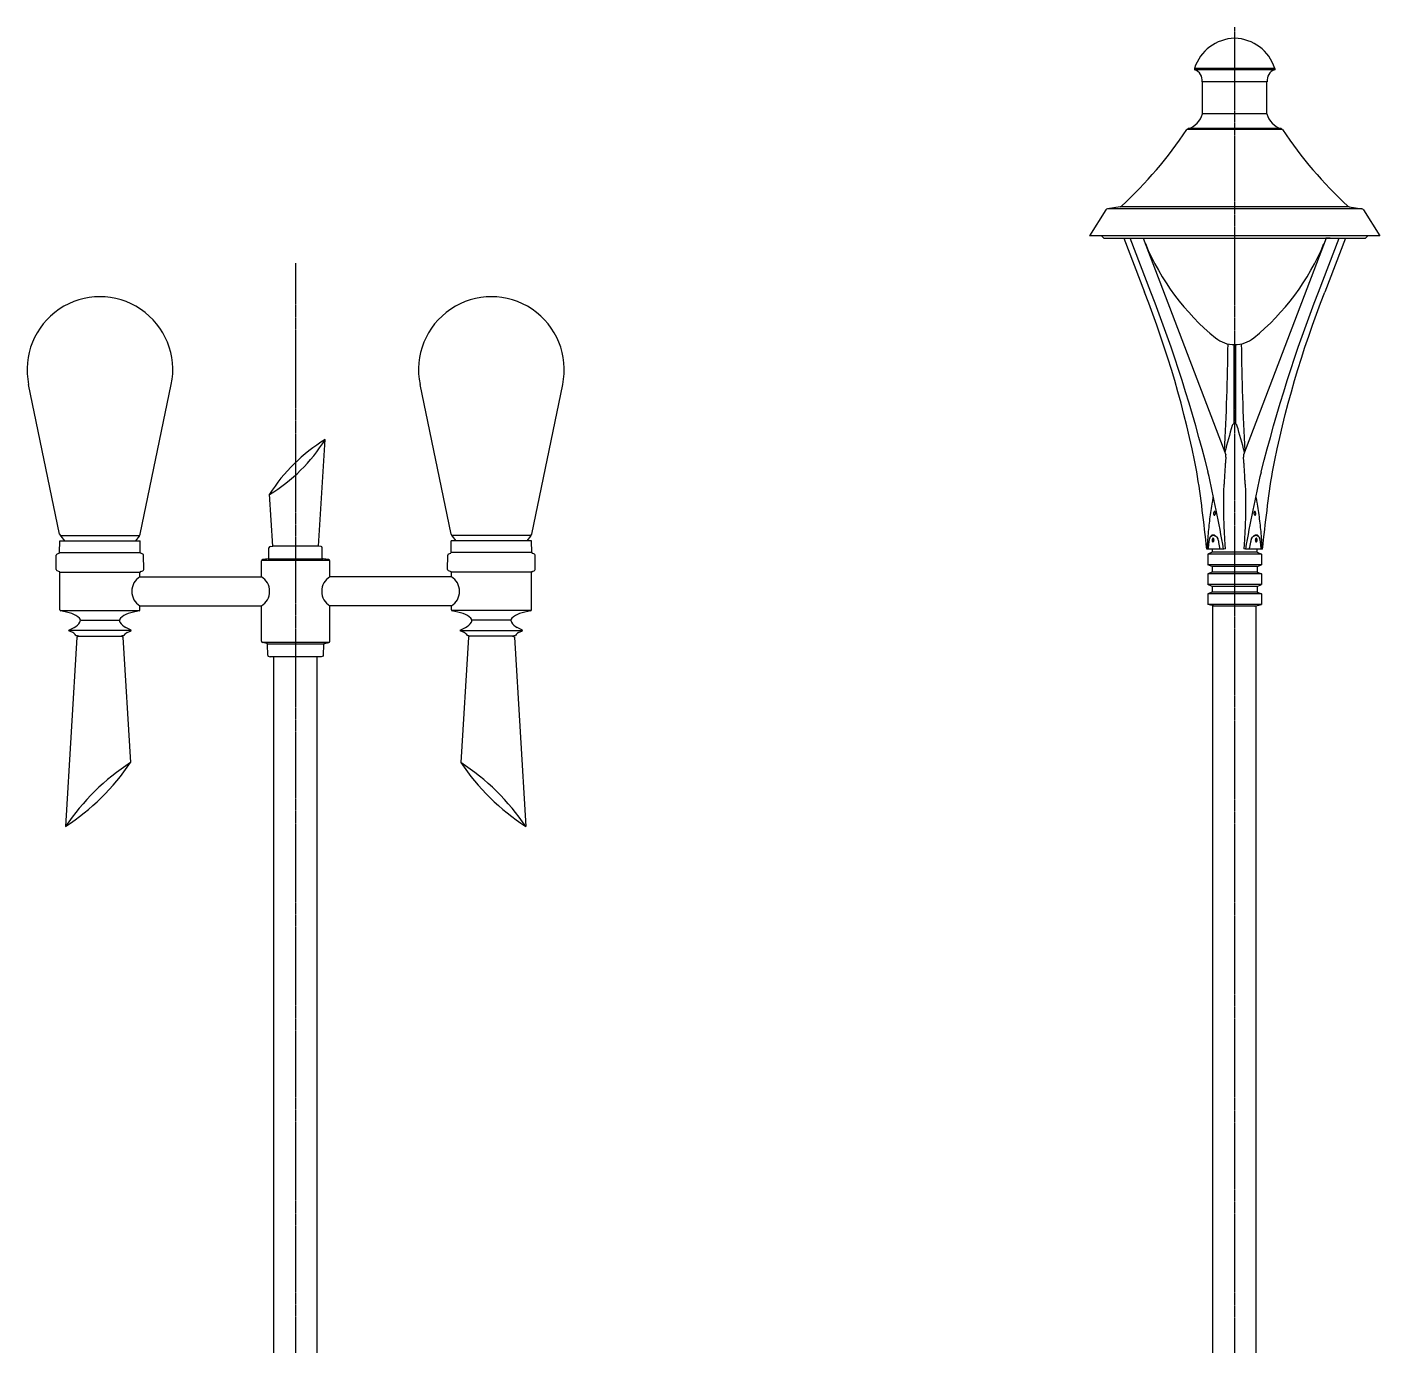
# Model space of a CAD drawing. Header units: millimetres. Extents: x 0 to 13338, y 0 to 11580.
# Drawn here: x 10164 to 12949, y 8866 to 11580 of the extents above; entities that cross this region are included whole.
import ezdxf

# ---------------------------------------------------------------- set-up
doc = ezdxf.new("R2010")
doc.units = ezdxf.units.MM
doc.linetypes.add('CENTER', pattern=[50.8, 31.75, -6.35, 6.35, -6.35])
doc.layers.add('axes', color=40, linetype='CENTER')
doc.layers.add('dwgmodels.com', color=250, linetype='Continuous')

# ---------------------------------------------------------------- blocks, each defined once
blk = doc.blocks.new('Public Light 6_side_dwgmodels.com')
at = {"color": 0}
for p, q in [((-485.8, 4147.8), (-549.6, 4455.5)), ((-319.8, 4147.8), (-256, 4455.5)), ((319.8, 4147.8), (256, 4455.5)), ((485.8, 4147.8), (549.6, 4455.5)), ((47.3, 4122.7), (60.6, 4342.2)), ((-47.3, 4122.7), (-53.8, 4229.7)), ((-485.8, 4110.1), (-485.7, 4134.1)), ((-485.7, 4134.1), (-319.8, 4134.1)), ((-484.9, 4145.2), (-320.7, 4145.2)), ((-483.6, 4143.3), (-475.7, 4134.1)), ((-322, 4143.3), (-329.9, 4134.1)), ((-319.8, 4110.1), (-319.8, 4134.1)), ((-52.2, 4122.3), (-47.3, 4122.7)), ((47.3, 4122.7), (-47.3, 4122.7)), ((52.2, 4122.3), (47.3, 4122.7)), ((319.8, 4110.1), (319.8, 4134.1)), ((485.7, 4134.1), (319.8, 4134.1)), ((484.9, 4145.2), (320.7, 4145.2)), ((322, 4143.3), (329.9, 4134.1)), ((483.6, 4143.3), (475.7, 4134.1)), ((485.8, 4110.1), (485.7, 4134.1)), ((-492.8, 4075.3), (-492.7, 4104.8)), ((-491.4, 4106.7), (-487.1, 4108.3)), ((-485.8, 4110.1), (-319.8, 4110.1)), ((-314.2, 4106.7), (-318.5, 4108.3)), ((-312.8, 4075.3), (-312.9, 4104.8)), ((-69.4, 4094.5), (69.4, 4094.5)), ((-55.5, 4097.2), (55.5, 4097.2)), ((-54.9, 4098.6), (-54.9, 4119.3)), ((54.9, 4098.6), (54.9, 4119.3)), ((312.8, 4075.3), (312.9, 4104.8)), ((314.2, 4106.7), (318.5, 4108.3)), ((485.8, 4110.1), (319.8, 4110.1)), ((491.4, 4106.7), (487.1, 4108.3)), ((492.8, 4075.3), (492.7, 4104.8)), ((-487.1, 4071.1), (-490.8, 4072.4)), ((-485.5, 4069.7), (-320.1, 4069.7)), ((-485.1, 3991.7), (-485.1, 4068.3)), ((-320.5, 4060), (-320.5, 4068.3)), ((-318.5, 4071.1), (-314.8, 4072.4)), ((-70.5, 4060), (-70.5, 4092.5)), ((70.5, 4060), (70.5, 4092.5)), ((318.5, 4071.1), (314.8, 4072.4)), ((485.5, 4069.7), (320.1, 4069.7)), ((320.5, 4060), (320.5, 4068.3)), ((485.1, 3991.7), (485.1, 4068.3)), ((487.1, 4071.1), (490.8, 4072.4)), ((-320.5, 4060), (-70.5, 4060)), ((320.5, 4060), (70.5, 4060)), ((-484.7, 3990.4), (-320.9, 3990.4)), ((-320.5, 3991.7), (-320.5, 4000)), ((-320.5, 4000), (-70.5, 4000)), ((-70.5, 3998.5), (-70.5, 4000)), ((-70.5, 3927.5), (-70.5, 3998.5)), ((70.5, 3998.5), (70.5, 4000)), ((320.5, 4000), (70.5, 4000)), ((70.5, 3927.5), (70.5, 3998.5)), ((320.5, 3991.7), (320.5, 4000)), ((484.7, 3990.4), (320.9, 3990.4)), ((-466.9, 3949.8), (-456.2, 3955.3)), ((-443.1, 3971), (-362.4, 3971)), ((-338.7, 3949.8), (-349.4, 3955.3)), ((338.7, 3949.8), (349.4, 3955.3)), ((443.1, 3971), (362.4, 3971)), ((466.9, 3949.8), (456.2, 3955.3)), ((-450.1, 3935.5), (-473.6, 3546.1)), ((-338.4, 3949.3), (-467.2, 3949.3)), ((-458.8, 3945.1), (-466.9, 3948.9)), ((-446.6, 3937.8), (-449.5, 3936.3)), ((-446.6, 3937.8), (-359, 3937.8)), ((-359, 3937.8), (-356, 3936.3)), ((-355.5, 3935.5), (-339.9, 3677.7)), ((-346.8, 3945.1), (-338.7, 3948.9)), ((338.4, 3949.3), (467.2, 3949.3)), ((346.8, 3945.1), (338.7, 3948.9)), ((355.5, 3935.5), (339.9, 3677.7)), ((359, 3937.8), (356, 3936.3)), ((446.6, 3937.8), (359, 3937.8)), ((446.6, 3937.8), (449.5, 3936.3)), ((450.1, 3935.5), (473.6, 3546.1)), ((458.8, 3945.1), (466.9, 3948.9)), ((-69.8, 3925.6), (69.8, 3925.6)), ((-59.3, 3922.8), (-68, 3924.6)), ((-57.9, 3921.8), (57.9, 3921.8)), ((-57.6, 3898.5), (-57.7, 3920.8)), ((57.6, 3898.5), (57.7, 3920.8)), ((59.3, 3922.8), (68, 3924.6)), ((-56.4, 3896.6), (-52.4, 3895.1)), ((52.4, 3895.1), (-52.4, 3895.1)), ((-44.8, 1257.5), (-44.8, 3895.1)), ((44.1, 1257.5), (44.1, 3895.1)), ((56.4, 3896.6), (52.4, 3895.1))]:
    blk.add_line(p, q, dxfattribs=at)
for centre, radius, start, end in [((-402.8, 4486.2), 150, 348.1795, 191.8205), ((402.8, 4486.2), 150, 348.1795, 191.8205), ((-229.4, 4522.4), 341.4, 300.96, 328.129), ((242.8, 4042.7), 350.6, 121.3207, 147.7683), ((-476, 4149.8), 10, 191.7114, 220.6013), ((-329.6, 4149.8), 10, 319.3987, 348.2886), ((-51.9, 4119.3), 3, 95.2227, 180), ((51.9, 4119.3), 3, 0, 84.7773), ((329.6, 4149.8), 10, 191.7114, 220.6013), ((476, 4149.8), 10, 319.3987, 348.2886), ((-490.7, 4104.8), 2, 109.6191, 179.9), ((-487.8, 4110.1), 2, 289.6191, 359.9), ((-317.8, 4110.1), 2, 180.1, 250.3809), ((-314.9, 4104.8), 2, 0.1, 70.3809), ((-67.5, 4092.5), 3, 97.4322, 180), ((-39.6, 3881.6), 215.7, 94.5676, 97.4322), ((-56.9, 4098.6), 2, 274.5676, 0), ((56.9, 4098.6), 2, 180, 265.4324), ((39.6, 3881.6), 215.7, 82.5678, 85.4324), ((67.1, 4092.5), 3, 0, 82.5678), ((314.9, 4104.8), 2, 109.6191, 179.9), ((317.8, 4110.1), 2, 289.6191, 359.9), ((487.8, 4110.1), 2, 180.1, 250.3809), ((490.7, 4104.8), 2, 0.1, 70.3809), ((-489.8, 4075.3), 3, 179.9, 250.3351), ((-488.1, 4068.3), 3, 359.9998, 70.3351), ((-317.5, 4068.3), 3, 109.6649, 180.0002), ((-315.8, 4075.3), 3, 289.6649, 0.1), ((315.8, 4075.3), 3, 179.9, 250.3351), ((317.5, 4068.3), 3, 359.9998, 70.3351), ((488.1, 4068.3), 3, 109.6649, 180.0002), ((489.8, 4075.3), 3, 289.6649, 0.1), ((-302.2, 4030), 35.1, 121.2695, 238.7307), ((-88.7, 4030), 35.1, 301.2693, 58.7305), ((88.7, 4030), 35.1, 121.2695, 238.7307), ((302.2, 4030), 35.1, 301.2693, 58.7305), ((-483.1, 3991.7), 2, 179.9998, 260.6502), ((-508.5, 3837.4), 154.4, 71.9171, 80.6502), ((-473, 3946.1), 40, 45.4935, 71.9171), ((-332.6, 3946.1), 40, 108.0829, 134.5065), ((-297, 3837.4), 154.4, 99.3498, 108.0829), ((-322.5, 3991.7), 2, 279.3498, 0.0002), ((322.5, 3991.7), 2, 179.9998, 260.6502), ((297, 3837.4), 154.4, 71.9171, 80.6502), ((332.6, 3946.1), 40, 45.4935, 71.9171), ((473, 3946.1), 40, 108.0829, 134.5065), ((508.5, 3837.4), 154.4, 99.3498, 108.0829), ((483.1, 3991.7), 2, 279.3498, 0.0002), ((-469.9, 3982), 30, 297.2223, 329.7905), ((-449.5, 3970.1), 6.39, 329.7905, 45.4935), ((-356.1, 3970.1), 6.39, 134.5065, 210.2095), ((-335.7, 3982), 30, 210.2095, 242.7777), ((335.7, 3982), 30, 297.2223, 329.7905), ((356.1, 3970.1), 6.39, 329.7905, 45.4935), ((449.5, 3970.1), 6.39, 134.5065, 210.2095), ((469.9, 3982), 30, 210.2095, 242.7777), ((-466.7, 3949.3), 0.5, 117.2223, 244.5516), ((-466.1, 3929.7), 17, 35.0763, 64.5516), ((-450.6, 3940.6), 2, 215.0763, 261.0048), ((-461.4, 3872.1), 67.4, 77.5379, 81.0048), ((-449.1, 3935.4), 1, 117.2649, 176.5387), ((-447.3, 3935.9), 2, 69.3063, 77.5379), ((-358.3, 3935.9), 2, 102.4621, 110.6937), ((-344.2, 3872.1), 67.4, 98.9952, 102.4621), ((-356.5, 3935.4), 1, 3.4613, 62.7351), ((-355, 3940.6), 2, 278.9952, 324.9237), ((-339.5, 3929.7), 17, 115.4484, 144.9237), ((-338.9, 3949.3), 0.5, 295.4484, 62.7777), ((-67.5, 3927.5), 3, 180, 258.5696), ((67.5, 3927.5), 3, 281.4304, 0), ((338.9, 3949.3), 0.5, 117.2223, 244.5516), ((339.5, 3929.7), 17, 35.0763, 64.5516), ((355, 3940.6), 2, 215.0763, 261.0048), ((344.2, 3872.1), 67.4, 77.5379, 81.0048), ((356.5, 3935.4), 1, 117.2649, 176.5387), ((358.3, 3935.9), 2, 69.3063, 77.5379), ((447.3, 3935.9), 2, 102.4621, 110.6937), ((461.4, 3872.1), 67.4, 98.9952, 102.4621), ((449.1, 3935.4), 1, 3.4613, 62.7351), ((450.6, 3940.6), 2, 278.9952, 324.9237), ((466.1, 3929.7), 17, 115.4484, 144.9237), ((466.7, 3949.3), 0.5, 295.4484, 62.7777), ((-59.7, 3920.8), 2, 0.0721, 78.5696), ((-55.6, 3898.5), 2, 180.0721, 248.8513), ((55.6, 3898.5), 2, 291.1487, 359.9279), ((59.7, 3920.8), 2, 101.4304, 179.9279), ((-81.3, 3281.2), 473.4, 123.1141, 145.9748), ((-732.2, 3942.6), 473.4, 303.1141, 325.9748), ((81.3, 3281.2), 473.4, 34.0252, 56.8859), ((732.2, 3942.6), 473.4, 214.0252, 236.8859)]:
    blk.add_arc(centre, radius, start, end, dxfattribs=at)
at = {"layer": 'axes', "ltscale": 0.1}
blk.add_line((0, 4705.1), (0, -237.2), dxfattribs=at)
blk = doc.blocks.new('Public Light 7_side_dwgmodels.com')
at = {"color": 0}
for p, q in [((82.7, 5106.4), (-82.7, 5106.4)), ((82.7, 5106.4), (-82.7, 5106.4)), ((-82.5, 5106.4), (-82.5, 5103.4)), ((82.5, 5103.4), (-82.5, 5103.4)), ((82.5, 5103.4), (-82.5, 5103.4)), ((82.5, 5106.4), (82.5, 5103.4)), ((67, 5078.9), (-67, 5078.9)), ((67, 5078.9), (-67, 5078.9)), ((-66.5, 5012.9), (-66.5, 5078.9)), ((66.5, 5012.9), (66.5, 5078.9)), ((66.5, 5012.9), (-66.5, 5012.9)), ((66.5, 5012.9), (-66.5, 5012.9)), ((98.6, 4980.3), (-98.6, 4980.3)), ((98.6, 4980.3), (-98.6, 4980.3)), ((95.7, 4982.4), (-95.7, 4982.4)), ((95.7, 4982.4), (-95.7, 4982.4)), ((-235.5, 4821.7), (-261.8, 4817.3)), ((261.8, 4817.3), (-261.8, 4817.3)), ((261.8, 4817.3), (-261.8, 4817.3)), ((235.5, 4821.7), (-235.5, 4821.7)), ((235.5, 4821.7), (-235.5, 4821.7)), ((235.5, 4821.7), (261.8, 4817.3)), ((-265.2, 4815.1), (-299, 4761.9)), ((265.2, 4815.1), (299, 4761.9)), ((299, 4761.9), (-299, 4761.9)), ((299, 4761.9), (-299, 4761.9)), ((-269, 4756.9), (-274, 4761.9)), ((269, 4756.9), (274, 4761.9)), ((-269, 4756.9), (269, 4756.9)), ((-269, 4756.9), (269, 4756.9)), ((-227.9, 4756.9), (-185.6, 4645.8)), ((-227.9, 4756.9), (-185.6, 4645.8)), ((-172.6, 4645.8), (-214.9, 4756.9)), ((-172.6, 4645.8), (-214.9, 4756.9)), ((-188, 4756.9), (-18, 4311.2)), ((188, 4756.9), (18, 4311.2)), ((172.6, 4645.8), (214.9, 4756.9)), ((172.6, 4645.8), (214.9, 4756.9)), ((227.9, 4756.9), (185.6, 4645.8)), ((227.9, 4756.9), (185.6, 4645.8)), ((196.9, 4756.9), (188.6, 4756.9)), ((196.9, 4756.9), (188.6, 4756.9)), ((-1.9, 4537.7), (-1.9, 4374.6)), ((-1.9, 4537.7), (-1.9, 4374.6)), ((1.9, 4537.7), (1.9, 4374.6)), ((1.9, 4537.7), (1.9, 4374.6)), ((-18.1, 4306.1), (-18, 4311.2)), ((18, 4311.2), (18.1, 4306.1)), ((-56.9, 4117), (-57.1, 4117)), ((-56.9, 4117), (-57.1, 4117)), ((-46.5, 4110.4), (-55, 4106.9)), ((55, 4106.9), (-55, 4106.9)), ((55, 4106.9), (-55, 4106.9)), ((-55, 4106.9), (-55, 4084.9)), ((46.5, 4110.4), (-46.5, 4110.4)), ((46.5, 4110.4), (-46.5, 4110.4)), ((-18.8, 4117.4), (-22.6, 4117.1)), ((-18.8, 4117.4), (-22.6, 4117.1)), ((22.6, 4117.1), (18.8, 4117.4)), ((22.6, 4117.1), (18.8, 4117.4)), ((46.5, 4110.4), (55, 4106.9)), ((55, 4106.9), (55, 4084.9)), ((57.1, 4117), (56.9, 4117)), ((57.1, 4117), (56.9, 4117)), ((55, 4084.9), (-55, 4084.9)), ((55, 4084.9), (-55, 4084.9)), ((-46.5, 4081.4), (-55, 4084.9)), ((-46.5, 4069.4), (-55, 4065.9)), ((55, 4065.9), (-55, 4065.9)), ((55, 4065.9), (-55, 4065.9)), ((-55, 4065.9), (-55, 4043.9)), ((46.5, 4081.4), (-46.5, 4081.4)), ((46.5, 4081.4), (-46.5, 4081.4)), ((-46.5, 4081.4), (-46.5, 4069.4)), ((46.5, 4069.4), (-46.5, 4069.4)), ((46.5, 4069.4), (-46.5, 4069.4)), ((46.5, 4081.4), (55, 4084.9)), ((46.5, 4081.4), (46.5, 4069.4)), ((46.5, 4069.4), (55, 4065.9)), ((55, 4065.9), (55, 4043.9)), ((55, 4043.9), (-55, 4043.9)), ((55, 4043.9), (-55, 4043.9)), ((-46.5, 4040.4), (-55, 4043.9)), ((46.5, 4040.4), (-46.5, 4040.4)), ((46.5, 4040.4), (-46.5, 4040.4)), ((-46.5, 4040.4), (-46.5, 4028.4)), ((46.5, 4040.4), (55, 4043.9)), ((46.5, 4040.4), (46.5, 4028.4)), ((-46.5, 4028.4), (-55, 4024.9)), ((55, 4024.9), (-55, 4024.9)), ((55, 4024.9), (-55, 4024.9)), ((-55, 4024.9), (-55, 4002.9)), ((46.5, 4028.4), (-46.5, 4028.4)), ((46.5, 4028.4), (-46.5, 4028.4)), ((46.5, 4028.4), (55, 4024.9)), ((55, 4024.9), (55, 4002.9)), ((55, 4002.9), (-55, 4002.9)), ((55, 4002.9), (-55, 4002.9)), ((-41, 3999.9), (-55, 4002.9)), ((-44.8, 1257.4), (-44.8, 3999.9)), ((44.1, 3999.9), (-44.8, 3999.9)), ((41, 3999.9), (-41, 3999.9)), ((41, 3999.9), (55, 4002.9)), ((44.1, 1257.4), (44.1, 3999.9))]:
    blk.add_line(p, q, dxfattribs=at)
for centre, radius, start, end in [((2, 5079.6), 88.8, 91.2734, 162.4419), ((-2, 5079.6), 88.8, 17.5581, 88.7266), ((-89.2, 5082.1), 22.4, 351.9883, 72.6478), ((89.2, 5082.1), 22.4, 107.3522, 188.0117), ((-107, 5022.4), 41.6, 285.6718, 346.8321), ((107, 5022.4), 41.6, 193.1679, 254.3282), ((-813, 5454.1), 857.2, 312.5851, 326.4497), ((-94.4, 4977.6), 5, 105.6718, 146.4497), ((94.4, 4977.6), 5, 33.5503, 74.3282), ((813, 5454.1), 857.2, 213.5503, 227.4149), ((-261, 4812.4), 5, 99.4623, 147.5288), ((-236.3, 4826.6), 5, 279.4623, 312.5851), ((236.3, 4826.6), 5, 227.4149, 260.5377), ((261, 4812.4), 5, 32.4712, 80.5377), ((270, 4933), 490.9, 202.4152, 230.9572), ((-270, 4933), 490.9, 309.0428, 337.5847), ((0, 4599.7), 61.9, 230.738, 269.9726), ((0, 4599.7), 61.9, 270.0274, 309.262), ((0, 4369.9), 5, 15.3864, 164.6136), ((883, 4095.7), 929.6, 162.7534, 166.2561), ((-883, 4095.7), 929.6, 13.7439, 17.2466), ((883, 4095.7), 929.6, 178.7013, 179.0888), ((-883, 4095.7), 929.6, 0.9112, 1.2987)]:
    blk.add_arc(centre, radius, start, end, dxfattribs=at)
for centre, major_axis, ratio, start_param, end_param in [((190.1, 4756.9), (2.14, 0.01), 0.002669, 2.374692, 3.140559), ((190.1, 4756.9), (2.14, 0.01), 0.002669, 2.374692, 3.140559), ((-2347.3, 3710.9), (-1891.9, -1418.3), 0.934165, 2.717407, 2.890592), ((-2347.3, 3710.9), (-1891.9, -1418.3), 0.934165, 2.717407, 2.890592), ((-1586.2, 3710.9), (304.2, -2255.8), 0.708613, 1.727599, 1.900783), ((-1586.2, 3710.9), (304.2, -2255.8), 0.708613, 1.727599, 1.900783), ((-761.1, 3710.9), (-330.9, -2264), 0.296343, 1.885469, 1.988309), ((-761.1, 3710.9), (-330.9, -2264), 0.296343, 1.885469, 1.988309), ((761.1, 3710.9), (-330.9, 2264), 0.29634, 1.153284, 1.256123), ((761.1, 3710.9), (-330.9, 2264), 0.29634, 1.153284, 1.256123), ((-3128.1, 3629.6), (-2526.9, -1894.3), 0.934165, 2.627144, 2.680589), ((-3128.1, 3629.6), (-2526.9, -1894.3), 0.934165, 2.627144, 2.680589), ((-2125.9, 3629.6), (406.3, -3012.9), 0.708613, 1.637336, 1.69078), ((-2125.9, 3629.6), (406.3, -3012.9), 0.708613, 1.637336, 1.69078)]:
    blk.add_ellipse(centre, major_axis=major_axis, ratio=ratio, start_param=start_param, end_param=end_param, dxfattribs=at)
at = {"color": 0, "extrusion": (0, 0, -1)}
for centre, major_axis, ratio, start_param, end_param in [((1586.2, 3710.9), (-304.2, -2255.8), 0.708613, 1.727599, 1.900783), ((1586.2, 3710.9), (-304.2, -2255.8), 0.708613, 1.727599, 1.900783), ((2347.3, 3710.9), (1891.9, -1418.3), 0.934165, 2.717407, 2.890592), ((2347.3, 3710.9), (1891.9, -1418.3), 0.934165, 2.717407, 2.890592), ((2125.9, 3629.6), (-406.3, -3012.9), 0.708613, 1.637336, 1.69078), ((2125.9, 3629.6), (-406.3, -3012.9), 0.708613, 1.637336, 1.69078), ((3128.1, 3629.6), (2526.9, -1894.3), 0.934165, 2.627144, 2.680589), ((3128.1, 3629.6), (2526.9, -1894.3), 0.934165, 2.627144, 2.680589)]:
    blk.add_ellipse(centre, major_axis=major_axis, ratio=ratio, start_param=start_param, end_param=end_param, dxfattribs=at)
at = {"color": 0}
for points, knots in [([(-19.1, 4295.3), (-19.1, 4294.5), (-19.2, 4293.8), (-19.5, 4289.7), (-19.8, 4286.1), (-20.3, 4278.7), (-20.5, 4274.9), (-20.9, 4267.4), (-21.1, 4263.6), (-21.4, 4256.8), (-21.6, 4253.9), (-21.7, 4251)], [1016.167992, 1016.167992, 1016.167992, 1016.167992, 1018.335708, 1018.335708, 1028.99776, 1028.99776, 1039.659811, 1039.659811, 1050.321863, 1050.321863, 1059.010306, 1059.010306, 1059.010306, 1059.010306]), ([(-19.1, 4295.3), (-19.1, 4294.5), (-19.2, 4293.8), (-19.5, 4289.7), (-19.8, 4286.1), (-20.3, 4278.7), (-20.5, 4274.9), (-20.9, 4267.4), (-21.1, 4263.6), (-21.4, 4256.8), (-21.6, 4253.9), (-21.7, 4251)], [1016.167992, 1016.167992, 1016.167992, 1016.167992, 1018.335708, 1018.335708, 1028.99776, 1028.99776, 1039.659811, 1039.659811, 1050.321863, 1050.321863, 1059.010306, 1059.010306, 1059.010306, 1059.010306]), ([(-18.1, 4306.1), (-18.1, 4305.9), (-18.1, 4305.7), (-18.3, 4304.5), (-18.4, 4303.5), (-18.6, 4301.4), (-18.6, 4300.4), (-18.9, 4297.9), (-19, 4296.6), (-19.1, 4295.3)], [1005.624345, 1005.624345, 1005.624345, 1005.624345, 1006.307584, 1006.307584, 1009.314615, 1009.314615, 1012.321646, 1012.321646, 1016.167992, 1016.167992, 1016.167992, 1016.167992]), ([(-18.1, 4306.1), (-18.1, 4305.9), (-18.1, 4305.7), (-18.3, 4304.5), (-18.4, 4303.5), (-18.6, 4301.4), (-18.6, 4300.4), (-18.9, 4297.9), (-19, 4296.6), (-19.1, 4295.3)], [1005.624345, 1005.624345, 1005.624345, 1005.624345, 1006.307584, 1006.307584, 1009.314615, 1009.314615, 1012.321646, 1012.321646, 1016.167992, 1016.167992, 1016.167992, 1016.167992]), ([(19.1, 4295.3), (19, 4296.6), (18.9, 4297.9), (18.6, 4300.4), (18.6, 4301.4), (18.4, 4303.5), (18.3, 4304.5), (18.1, 4305.7), (18.1, 4305.9), (18.1, 4306.1)], [985.083485, 985.083485, 985.083485, 985.083485, 988.929831, 988.929831, 991.936862, 991.936862, 994.943894, 994.943894, 995.62938, 995.62938, 995.62938, 995.62938]), ([(19.1, 4295.3), (19, 4296.6), (18.9, 4297.9), (18.6, 4300.4), (18.6, 4301.4), (18.4, 4303.5), (18.3, 4304.5), (18.1, 4305.7), (18.1, 4305.9), (18.1, 4306.1)], [985.083485, 985.083485, 985.083485, 985.083485, 988.929831, 988.929831, 991.936862, 991.936862, 994.943894, 994.943894, 995.62938, 995.62938, 995.62938, 995.62938]), ([(21.7, 4251), (21.6, 4253.9), (21.4, 4256.8), (21.1, 4263.6), (20.9, 4267.4), (20.5, 4274.9), (20.3, 4278.7), (19.8, 4286.1), (19.5, 4289.7), (19.2, 4293.8), (19.1, 4294.5), (19.1, 4295.3)], [942.241171, 942.241171, 942.241171, 942.241171, 950.929614, 950.929614, 961.591666, 961.591666, 972.253718, 972.253718, 982.915769, 982.915769, 985.083485, 985.083485, 985.083485, 985.083485]), ([(21.7, 4251), (21.6, 4253.9), (21.4, 4256.8), (21.1, 4263.6), (20.9, 4267.4), (20.5, 4274.9), (20.3, 4278.7), (19.8, 4286.1), (19.5, 4289.7), (19.2, 4293.8), (19.1, 4294.5), (19.1, 4295.3)], [942.241171, 942.241171, 942.241171, 942.241171, 950.929614, 950.929614, 961.591666, 961.591666, 972.253718, 972.253718, 982.915769, 982.915769, 985.083485, 985.083485, 985.083485, 985.083485]), ([(-18.8, 4117.4), (-19.1, 4121.6), (-19.4, 4125.8), (-20.1, 4135.6), (-20.4, 4141.2), (-21.1, 4152.7), (-21.3, 4158.4), (-21.8, 4170), (-22, 4175.8), (-22.3, 4187.5), (-22.4, 4193.3), (-22.5, 4204.8), (-22.5, 4210.6), (-22.4, 4221.9), (-22.3, 4227.5), (-22.1, 4238.4), (-21.9, 4243.8), (-21.7, 4249.7), (-21.7, 4250.3), (-21.7, 4251)], [815.192667, 815.192667, 815.192667, 815.192667, 827.55295, 827.55295, 843.655037, 843.655037, 859.757125, 859.757125, 875.859212, 875.859212, 891.9613, 891.9613, 908.063387, 908.063387, 924.165475, 924.165475, 940.267562, 940.267562, 942.241171, 942.241171, 942.241171, 942.241171]), ([(-18.8, 4117.4), (-19.1, 4121.6), (-19.4, 4125.8), (-20.1, 4135.6), (-20.4, 4141.2), (-21.1, 4152.7), (-21.3, 4158.4), (-21.8, 4170), (-22, 4175.8), (-22.3, 4187.5), (-22.4, 4193.3), (-22.5, 4204.8), (-22.5, 4210.6), (-22.4, 4221.9), (-22.3, 4227.5), (-22.1, 4238.4), (-21.9, 4243.8), (-21.7, 4249.7), (-21.7, 4250.3), (-21.7, 4251)], [815.192667, 815.192667, 815.192667, 815.192667, 827.55295, 827.55295, 843.655037, 843.655037, 859.757125, 859.757125, 875.859212, 875.859212, 891.9613, 891.9613, 908.063387, 908.063387, 924.165475, 924.165475, 940.267562, 940.267562, 942.241171, 942.241171, 942.241171, 942.241171]), ([(21.7, 4251), (21.7, 4250.3), (21.7, 4249.7), (21.9, 4243.8), (22.1, 4238.4), (22.3, 4227.5), (22.4, 4221.9), (22.5, 4210.6), (22.5, 4204.8), (22.4, 4193.3), (22.3, 4187.5), (22, 4175.8), (21.8, 4170), (21.3, 4158.4), (21.1, 4152.7), (20.4, 4141.2), (20.1, 4135.6), (19.4, 4125.8), (19.1, 4121.6), (18.8, 4117.4)], [1059.010306, 1059.010306, 1059.010306, 1059.010306, 1060.983915, 1060.983915, 1077.086002, 1077.086002, 1093.18809, 1093.18809, 1109.290177, 1109.290177, 1125.392265, 1125.392265, 1141.494352, 1141.494352, 1157.59644, 1157.59644, 1173.698527, 1173.698527, 1186.05881, 1186.05881, 1186.05881, 1186.05881]), ([(21.7, 4251), (21.7, 4250.3), (21.7, 4249.7), (21.9, 4243.8), (22.1, 4238.4), (22.3, 4227.5), (22.4, 4221.9), (22.5, 4210.6), (22.5, 4204.8), (22.4, 4193.3), (22.3, 4187.5), (22, 4175.8), (21.8, 4170), (21.3, 4158.4), (21.1, 4152.7), (20.4, 4141.2), (20.1, 4135.6), (19.4, 4125.8), (19.1, 4121.6), (18.8, 4117.4)], [1059.010306, 1059.010306, 1059.010306, 1059.010306, 1060.983915, 1060.983915, 1077.086002, 1077.086002, 1093.18809, 1093.18809, 1109.290177, 1109.290177, 1125.392265, 1125.392265, 1141.494352, 1141.494352, 1157.59644, 1157.59644, 1173.698527, 1173.698527, 1186.05881, 1186.05881, 1186.05881, 1186.05881]), ([(-44.6, 4223.6), (-45.2, 4220.3), (-45.8, 4217), (-47.3, 4208), (-48.2, 4202.3), (-49.9, 4190.7), (-50.7, 4184.9), (-52.2, 4173.3), (-52.9, 4167.4), (-54.1, 4155.8), (-54.6, 4150.1), (-55.6, 4138.7), (-56, 4133), (-56.6, 4123.9), (-56.8, 4120.5), (-56.9, 4117)], [1083.630869, 1083.630869, 1083.630869, 1083.630869, 1093.18809, 1093.18809, 1109.290177, 1109.290177, 1125.392265, 1125.392265, 1141.494352, 1141.494352, 1157.59644, 1157.59644, 1173.698527, 1173.698527, 1183.886341, 1183.886341, 1183.886341, 1183.886341]), ([(-44.6, 4223.6), (-45.2, 4220.3), (-45.8, 4217), (-47.3, 4208), (-48.2, 4202.3), (-49.9, 4190.7), (-50.7, 4184.9), (-52.2, 4173.3), (-52.9, 4167.4), (-54.1, 4155.8), (-54.6, 4150.1), (-55.6, 4138.7), (-56, 4133), (-56.6, 4123.9), (-56.8, 4120.5), (-56.9, 4117)], [1083.630869, 1083.630869, 1083.630869, 1083.630869, 1093.18809, 1093.18809, 1109.290177, 1109.290177, 1125.392265, 1125.392265, 1141.494352, 1141.494352, 1157.59644, 1157.59644, 1173.698527, 1173.698527, 1183.886341, 1183.886341, 1183.886341, 1183.886341]), ([(56.9, 4117), (56.8, 4120.5), (56.6, 4123.9), (56, 4133), (55.6, 4138.7), (54.6, 4150.1), (54.1, 4155.8), (52.9, 4167.4), (52.2, 4173.3), (50.7, 4184.9), (49.9, 4190.7), (48.2, 4202.3), (47.3, 4208), (45.8, 4217), (45.2, 4220.3), (44.6, 4223.6)], [817.365136, 817.365136, 817.365136, 817.365136, 827.55295, 827.55295, 843.655037, 843.655037, 859.757125, 859.757125, 875.859212, 875.859212, 891.9613, 891.9613, 908.063387, 908.063387, 917.620288, 917.620288, 917.620288, 917.620288]), ([(56.9, 4117), (56.8, 4120.5), (56.6, 4123.9), (56, 4133), (55.6, 4138.7), (54.6, 4150.1), (54.1, 4155.8), (52.9, 4167.4), (52.2, 4173.3), (50.7, 4184.9), (49.9, 4190.7), (48.2, 4202.3), (47.3, 4208), (45.8, 4217), (45.2, 4220.3), (44.6, 4223.6)], [817.365136, 817.365136, 817.365136, 817.365136, 827.55295, 827.55295, 843.655037, 843.655037, 859.757125, 859.757125, 875.859212, 875.859212, 891.9613, 891.9613, 908.063387, 908.063387, 917.620288, 917.620288, 917.620288, 917.620288]), ([(-41.3, 4194.4), (-41, 4194.4), (-40.8, 4194.3), (-40.4, 4194), (-40.2, 4193.7), (-39.9, 4193.1), (-39.8, 4192.7), (-39.7, 4192), (-39.6, 4191.7), (-39.6, 4191.3), (-39.6, 4191.1), (-39.6, 4190.7), (-39.7, 4190.5), (-39.7, 4190.1), (-39.7, 4189.9), (-39.9, 4189.3), (-40, 4188.9), (-40.3, 4188.2), (-40.5, 4187.8), (-41, 4187.3), (-41.2, 4187.1), (-41.7, 4186.9), (-42, 4186.9), (-42.4, 4187), (-42.6, 4187.2), (-43, 4187.6), (-43.1, 4187.9), (-43.3, 4188.6), (-43.4, 4189), (-43.4, 4189.7), (-43.4, 4190), (-43.4, 4190.4), (-43.4, 4190.6), (-43.4, 4191), (-43.3, 4191.1), (-43.3, 4191.6), (-43.2, 4191.8), (-43, 4192.5), (-42.9, 4192.9), (-42.5, 4193.6), (-42.3, 4193.9), (-41.8, 4194.3), (-41.5, 4194.4), (-41.3, 4194.4)], [-23.622562, -23.622562, -23.622562, -23.622562, -22.243799, -22.243799, -20.927031, -20.927031, -19.429938, -19.429938, -18.564583, -18.564583, -17.973102, -17.973102, -17.421303, -17.421303, -16.729953, -16.729953, -15.576102, -15.576102, -14.120491, -14.120491, -12.636133, -12.636133, -11.180016, -11.180016, -9.802353, -9.802353, -8.500071, -8.500071, -7.076223, -7.076223, -6.324048, -6.324048, -5.760434, -5.760434, -5.190813, -5.190813, -4.411602, -4.411602, -2.970526, -2.970526, -1.502665, -1.502665, 0, 0, 0, 0]), ([(-41.3, 4194.4), (-41, 4194.4), (-40.8, 4194.3), (-40.4, 4194), (-40.2, 4193.7), (-39.9, 4193.1), (-39.8, 4192.7), (-39.7, 4192), (-39.6, 4191.7), (-39.6, 4191.3), (-39.6, 4191.1), (-39.6, 4190.7), (-39.7, 4190.5), (-39.7, 4190.1), (-39.7, 4189.9), (-39.9, 4189.3), (-40, 4188.9), (-40.3, 4188.2), (-40.5, 4187.8), (-41, 4187.3), (-41.2, 4187.1), (-41.7, 4186.9), (-42, 4186.9), (-42.4, 4187), (-42.6, 4187.2), (-43, 4187.6), (-43.1, 4187.9), (-43.3, 4188.6), (-43.4, 4189), (-43.4, 4189.7), (-43.4, 4190), (-43.4, 4190.4), (-43.4, 4190.6), (-43.4, 4191), (-43.3, 4191.1), (-43.3, 4191.6), (-43.2, 4191.8), (-43, 4192.5), (-42.9, 4192.9), (-42.5, 4193.6), (-42.3, 4193.9), (-41.8, 4194.3), (-41.5, 4194.4), (-41.3, 4194.4)], [-23.622562, -23.622562, -23.622562, -23.622562, -22.243799, -22.243799, -20.927031, -20.927031, -19.429938, -19.429938, -18.564583, -18.564583, -17.973102, -17.973102, -17.421303, -17.421303, -16.729953, -16.729953, -15.576102, -15.576102, -14.120491, -14.120491, -12.636133, -12.636133, -11.180016, -11.180016, -9.802353, -9.802353, -8.500071, -8.500071, -7.076223, -7.076223, -6.324048, -6.324048, -5.760434, -5.760434, -5.190813, -5.190813, -4.411602, -4.411602, -2.970526, -2.970526, -1.502665, -1.502665, 0, 0, 0, 0]), ([(41.3, 4194.4), (41.5, 4194.4), (41.7, 4194.3), (42.2, 4194), (42.4, 4193.7), (42.8, 4193.1), (42.9, 4192.7), (43.2, 4192), (43.2, 4191.7), (43.3, 4191.3), (43.3, 4191.1), (43.4, 4190.7), (43.4, 4190.5), (43.4, 4190.1), (43.4, 4189.9), (43.4, 4189.3), (43.4, 4188.9), (43.2, 4188.2), (43.1, 4187.8), (42.7, 4187.3), (42.5, 4187.1), (42.1, 4186.9), (41.8, 4186.9), (41.4, 4187), (41.1, 4187.2), (40.7, 4187.6), (40.5, 4187.9), (40.1, 4188.6), (40, 4189), (39.8, 4189.7), (39.7, 4190), (39.7, 4190.4), (39.6, 4190.6), (39.6, 4191), (39.6, 4191.1), (39.6, 4191.6), (39.6, 4191.8), (39.7, 4192.5), (39.9, 4192.9), (40.2, 4193.6), (40.3, 4193.9), (40.8, 4194.3), (41, 4194.4), (41.3, 4194.4)], [-23.622562, -23.622562, -23.622562, -23.622562, -22.243799, -22.243799, -20.927031, -20.927031, -19.429938, -19.429938, -18.564583, -18.564583, -17.973102, -17.973102, -17.421303, -17.421303, -16.729953, -16.729953, -15.576102, -15.576102, -14.120491, -14.120491, -12.636133, -12.636133, -11.180016, -11.180016, -9.802353, -9.802353, -8.500071, -8.500071, -7.076223, -7.076223, -6.324048, -6.324048, -5.760434, -5.760434, -5.190813, -5.190813, -4.411602, -4.411602, -2.970526, -2.970526, -1.502665, -1.502665, 0, 0, 0, 0]), ([(41.3, 4194.4), (41.5, 4194.4), (41.7, 4194.3), (42.2, 4194), (42.4, 4193.7), (42.8, 4193.1), (42.9, 4192.7), (43.2, 4192), (43.2, 4191.7), (43.3, 4191.3), (43.3, 4191.1), (43.4, 4190.7), (43.4, 4190.5), (43.4, 4190.1), (43.4, 4189.9), (43.4, 4189.3), (43.4, 4188.9), (43.2, 4188.2), (43.1, 4187.8), (42.7, 4187.3), (42.5, 4187.1), (42.1, 4186.9), (41.8, 4186.9), (41.4, 4187), (41.1, 4187.2), (40.7, 4187.6), (40.5, 4187.9), (40.1, 4188.6), (40, 4189), (39.8, 4189.7), (39.7, 4190), (39.7, 4190.4), (39.6, 4190.6), (39.6, 4191), (39.6, 4191.1), (39.6, 4191.6), (39.6, 4191.8), (39.7, 4192.5), (39.9, 4192.9), (40.2, 4193.6), (40.3, 4193.9), (40.8, 4194.3), (41, 4194.4), (41.3, 4194.4)], [-23.622562, -23.622562, -23.622562, -23.622562, -22.243799, -22.243799, -20.927031, -20.927031, -19.429938, -19.429938, -18.564583, -18.564583, -17.973102, -17.973102, -17.421303, -17.421303, -16.729953, -16.729953, -15.576102, -15.576102, -14.120491, -14.120491, -12.636133, -12.636133, -11.180016, -11.180016, -9.802353, -9.802353, -8.500071, -8.500071, -7.076223, -7.076223, -6.324048, -6.324048, -5.760434, -5.760434, -5.190813, -5.190813, -4.411602, -4.411602, -2.970526, -2.970526, -1.502665, -1.502665, 0, 0, 0, 0]), ([(-52.1, 4138.2), (-52.5, 4135.9), (-52.8, 4133.6), (-53.8, 4126.6), (-54.4, 4121.7), (-55, 4116.9)], [8.405899, 8.405899, 8.405899, 8.405899, 15.472986, 15.472986, 30.527629, 30.527629, 30.527629, 30.527629]), ([(-52.1, 4138.2), (-52.5, 4135.9), (-52.8, 4133.6), (-53.8, 4126.6), (-54.4, 4121.7), (-55, 4116.9)], [8.405899, 8.405899, 8.405899, 8.405899, 15.472986, 15.472986, 30.527629, 30.527629, 30.527629, 30.527629]), ([(-34.1, 4138.2), (-35.9, 4140.7), (-37.9, 4143), (-41.5, 4145.5), (-43, 4146.1), (-45.8, 4146), (-47.1, 4145.4), (-49.7, 4142.9), (-51, 4140.9), (-52.1, 4138.4), (-52.1, 4138.3), (-52.1, 4138.2)], [23.961767, 23.961767, 23.961767, 23.961767, 35.776345, 35.776345, 44.611093, 44.611093, 52.967384, 52.967384, 64.046896, 64.046896, 64.502608, 64.502608, 64.502608, 64.502608]), ([(-34.1, 4138.2), (-35.9, 4140.7), (-37.9, 4143), (-41.5, 4145.5), (-43, 4146.1), (-45.8, 4146), (-47.1, 4145.4), (-49.7, 4142.9), (-51, 4140.9), (-52.1, 4138.4), (-52.1, 4138.3), (-52.1, 4138.2)], [23.961767, 23.961767, 23.961767, 23.961767, 35.776345, 35.776345, 44.611093, 44.611093, 52.967384, 52.967384, 64.046896, 64.046896, 64.502608, 64.502608, 64.502608, 64.502608]), ([(-52.1, 4138.2), (-51.1, 4140.5), (-49.8, 4142.5), (-47.1, 4145), (-45.7, 4145.7), (-42.7, 4145.6), (-41.2, 4145), (-37.7, 4142.6), (-35.8, 4140.5), (-34.1, 4138.2)], [26.896616, 26.896616, 26.896616, 26.896616, 37.830321, 37.830321, 47.172786, 47.172786, 55.947607, 55.947607, 67.135897, 67.135897, 67.135897, 67.135897]), ([(-52.1, 4138.2), (-51.1, 4140.5), (-49.8, 4142.5), (-47.1, 4145), (-45.7, 4145.7), (-42.7, 4145.6), (-41.2, 4145), (-37.7, 4142.6), (-35.8, 4140.5), (-34.1, 4138.2)], [26.896616, 26.896616, 26.896616, 26.896616, 37.830321, 37.830321, 47.172786, 47.172786, 55.947607, 55.947607, 67.135897, 67.135897, 67.135897, 67.135897]), ([(-44.4, 4139.4), (-44.1, 4139.4), (-43.9, 4139.3), (-43.5, 4139), (-43.3, 4138.8), (-43, 4138.2), (-42.9, 4137.9), (-42.7, 4137.2), (-42.6, 4136.9), (-42.6, 4136.4), (-42.6, 4136.2), (-42.5, 4135.9), (-42.5, 4135.8), (-42.5, 4135.5), (-42.6, 4135.4), (-42.6, 4135), (-42.6, 4134.8), (-42.7, 4134.2), (-42.8, 4133.7), (-43.2, 4133), (-43.4, 4132.7), (-43.8, 4132.2), (-44, 4132), (-44.5, 4131.9), (-44.8, 4131.9), (-45.2, 4132.1), (-45.4, 4132.3), (-45.7, 4132.8), (-45.9, 4133.1), (-46.1, 4133.7), (-46.2, 4134), (-46.2, 4134.5), (-46.3, 4134.8), (-46.3, 4135.2), (-46.3, 4135.4), (-46.3, 4135.7), (-46.3, 4135.8), (-46.3, 4136.1), (-46.3, 4136.2), (-46.2, 4136.6), (-46.2, 4136.9), (-46, 4137.6), (-45.9, 4138), (-45.5, 4138.7), (-45.3, 4138.9), (-44.9, 4139.3), (-44.6, 4139.4), (-44.4, 4139.4)], [-23.642943, -23.642943, -23.642943, -23.642943, -22.212866, -22.212866, -20.907146, -20.907146, -19.694619, -19.694619, -18.658991, -18.658991, -18.131564, -18.131564, -17.726849, -17.726849, -17.298589, -17.298589, -16.66264, -16.66264, -15.263367, -15.263367, -13.813081, -13.813081, -12.32802, -12.32802, -10.893099, -10.893099, -9.545629, -9.545629, -8.287317, -8.287317, -7.327318, -7.327318, -6.525527, -6.525527, -6.055594, -6.055594, -5.657196, -5.657196, -5.193695, -5.193695, -4.416736, -4.416736, -2.962093, -2.962093, -1.497557, -1.497557, 0, 0, 0, 0]), ([(-44.4, 4139.4), (-44.1, 4139.4), (-43.9, 4139.3), (-43.5, 4139), (-43.3, 4138.8), (-43, 4138.2), (-42.9, 4137.9), (-42.7, 4137.2), (-42.6, 4136.9), (-42.6, 4136.4), (-42.6, 4136.2), (-42.5, 4135.9), (-42.5, 4135.8), (-42.5, 4135.5), (-42.6, 4135.4), (-42.6, 4135), (-42.6, 4134.8), (-42.7, 4134.2), (-42.8, 4133.7), (-43.2, 4133), (-43.4, 4132.7), (-43.8, 4132.2), (-44, 4132), (-44.5, 4131.9), (-44.8, 4131.9), (-45.2, 4132.1), (-45.4, 4132.3), (-45.7, 4132.8), (-45.9, 4133.1), (-46.1, 4133.7), (-46.2, 4134), (-46.2, 4134.5), (-46.3, 4134.8), (-46.3, 4135.2), (-46.3, 4135.4), (-46.3, 4135.7), (-46.3, 4135.8), (-46.3, 4136.1), (-46.3, 4136.2), (-46.2, 4136.6), (-46.2, 4136.9), (-46, 4137.6), (-45.9, 4138), (-45.5, 4138.7), (-45.3, 4138.9), (-44.9, 4139.3), (-44.6, 4139.4), (-44.4, 4139.4)], [-23.642943, -23.642943, -23.642943, -23.642943, -22.212866, -22.212866, -20.907146, -20.907146, -19.694619, -19.694619, -18.658991, -18.658991, -18.131564, -18.131564, -17.726849, -17.726849, -17.298589, -17.298589, -16.66264, -16.66264, -15.263367, -15.263367, -13.813081, -13.813081, -12.32802, -12.32802, -10.893099, -10.893099, -9.545629, -9.545629, -8.287317, -8.287317, -7.327318, -7.327318, -6.525527, -6.525527, -6.055594, -6.055594, -5.657196, -5.657196, -5.193695, -5.193695, -4.416736, -4.416736, -2.962093, -2.962093, -1.497557, -1.497557, 0, 0, 0, 0]), ([(-29.5, 4116.9), (-30.6, 4121.6), (-31.5, 4126.3), (-33, 4133.3), (-33.5, 4135.8), (-34.1, 4138.2)], [0.96893, 0.96893, 0.96893, 0.96893, 15.743741, 15.743741, 23.476276, 23.476276, 23.476276, 23.476276]), ([(-29.5, 4116.9), (-30.6, 4121.6), (-31.5, 4126.3), (-33, 4133.3), (-33.5, 4135.8), (-34.1, 4138.2)], [0.96893, 0.96893, 0.96893, 0.96893, 15.743741, 15.743741, 23.476276, 23.476276, 23.476276, 23.476276]), ([(34.1, 4138.2), (33.6, 4135.9), (33.1, 4133.6), (31.6, 4126.6), (30.6, 4121.7), (29.5, 4116.9)], [8.405899, 8.405899, 8.405899, 8.405899, 15.472986, 15.472986, 30.527629, 30.527629, 30.527629, 30.527629]), ([(34.1, 4138.2), (33.6, 4135.9), (33.1, 4133.6), (31.6, 4126.6), (30.6, 4121.7), (29.5, 4116.9)], [8.405899, 8.405899, 8.405899, 8.405899, 15.472986, 15.472986, 30.527629, 30.527629, 30.527629, 30.527629]), ([(52.1, 4138.2), (51, 4140.7), (49.7, 4143), (46.9, 4145.5), (45.6, 4146.1), (42.7, 4146), (41.2, 4145.4), (37.9, 4142.9), (36, 4140.9), (34.2, 4138.4), (34.1, 4138.3), (34.1, 4138.2)], [23.961767, 23.961767, 23.961767, 23.961767, 35.776345, 35.776345, 44.611093, 44.611093, 52.967384, 52.967384, 64.046896, 64.046896, 64.502608, 64.502608, 64.502608, 64.502608]), ([(52.1, 4138.2), (51, 4140.7), (49.7, 4143), (46.9, 4145.5), (45.6, 4146.1), (42.7, 4146), (41.2, 4145.4), (37.9, 4142.9), (36, 4140.9), (34.2, 4138.4), (34.1, 4138.3), (34.1, 4138.2)], [23.961767, 23.961767, 23.961767, 23.961767, 35.776345, 35.776345, 44.611093, 44.611093, 52.967384, 52.967384, 64.046896, 64.046896, 64.502608, 64.502608, 64.502608, 64.502608]), ([(34.1, 4138.2), (35.8, 4140.5), (37.6, 4142.5), (41.1, 4145), (42.7, 4145.7), (45.7, 4145.6), (47.1, 4145), (49.8, 4142.6), (51.1, 4140.5), (52.1, 4138.2)], [26.896616, 26.896616, 26.896616, 26.896616, 37.830321, 37.830321, 47.172786, 47.172786, 55.947607, 55.947607, 67.135897, 67.135897, 67.135897, 67.135897]), ([(34.1, 4138.2), (35.8, 4140.5), (37.6, 4142.5), (41.1, 4145), (42.7, 4145.7), (45.7, 4145.6), (47.1, 4145), (49.8, 4142.6), (51.1, 4140.5), (52.1, 4138.2)], [26.896616, 26.896616, 26.896616, 26.896616, 37.830321, 37.830321, 47.172786, 47.172786, 55.947607, 55.947607, 67.135897, 67.135897, 67.135897, 67.135897]), ([(44.4, 4139.4), (44.6, 4139.4), (44.9, 4139.3), (45.3, 4139), (45.5, 4138.8), (45.8, 4138.2), (45.9, 4137.9), (46.1, 4137.2), (46.2, 4136.9), (46.2, 4136.4), (46.3, 4136.2), (46.3, 4135.9), (46.3, 4135.8), (46.3, 4135.5), (46.3, 4135.4), (46.3, 4135), (46.3, 4134.8), (46.2, 4134.2), (46.1, 4133.7), (45.8, 4133), (45.7, 4132.7), (45.3, 4132.2), (45, 4132), (44.6, 4131.9), (44.3, 4131.9), (43.9, 4132.1), (43.6, 4132.3), (43.3, 4132.8), (43.1, 4133.1), (42.9, 4133.7), (42.8, 4134), (42.7, 4134.5), (42.6, 4134.8), (42.6, 4135.2), (42.6, 4135.4), (42.5, 4135.7), (42.5, 4135.8), (42.5, 4136.1), (42.6, 4136.2), (42.6, 4136.6), (42.6, 4136.9), (42.8, 4137.6), (42.9, 4138), (43.2, 4138.7), (43.4, 4138.9), (43.9, 4139.3), (44.1, 4139.4), (44.4, 4139.4)], [-23.642943, -23.642943, -23.642943, -23.642943, -22.212866, -22.212866, -20.907146, -20.907146, -19.694619, -19.694619, -18.658991, -18.658991, -18.131564, -18.131564, -17.726849, -17.726849, -17.298589, -17.298589, -16.66264, -16.66264, -15.263367, -15.263367, -13.813081, -13.813081, -12.32802, -12.32802, -10.893099, -10.893099, -9.545629, -9.545629, -8.287317, -8.287317, -7.327318, -7.327318, -6.525527, -6.525527, -6.055594, -6.055594, -5.657196, -5.657196, -5.193695, -5.193695, -4.416736, -4.416736, -2.962093, -2.962093, -1.497557, -1.497557, 0, 0, 0, 0]), ([(44.4, 4139.4), (44.6, 4139.4), (44.9, 4139.3), (45.3, 4139), (45.5, 4138.8), (45.8, 4138.2), (45.9, 4137.9), (46.1, 4137.2), (46.2, 4136.9), (46.2, 4136.4), (46.3, 4136.2), (46.3, 4135.9), (46.3, 4135.8), (46.3, 4135.5), (46.3, 4135.4), (46.3, 4135), (46.3, 4134.8), (46.2, 4134.2), (46.1, 4133.7), (45.8, 4133), (45.7, 4132.7), (45.3, 4132.2), (45, 4132), (44.6, 4131.9), (44.3, 4131.9), (43.9, 4132.1), (43.6, 4132.3), (43.3, 4132.8), (43.1, 4133.1), (42.9, 4133.7), (42.8, 4134), (42.7, 4134.5), (42.6, 4134.8), (42.6, 4135.2), (42.6, 4135.4), (42.5, 4135.7), (42.5, 4135.8), (42.5, 4136.1), (42.6, 4136.2), (42.6, 4136.6), (42.6, 4136.9), (42.8, 4137.6), (42.9, 4138), (43.2, 4138.7), (43.4, 4138.9), (43.9, 4139.3), (44.1, 4139.4), (44.4, 4139.4)], [-23.642943, -23.642943, -23.642943, -23.642943, -22.212866, -22.212866, -20.907146, -20.907146, -19.694619, -19.694619, -18.658991, -18.658991, -18.131564, -18.131564, -17.726849, -17.726849, -17.298589, -17.298589, -16.66264, -16.66264, -15.263367, -15.263367, -13.813081, -13.813081, -12.32802, -12.32802, -10.893099, -10.893099, -9.545629, -9.545629, -8.287317, -8.287317, -7.327318, -7.327318, -6.525527, -6.525527, -6.055594, -6.055594, -5.657196, -5.657196, -5.193695, -5.193695, -4.416736, -4.416736, -2.962093, -2.962093, -1.497557, -1.497557, 0, 0, 0, 0]), ([(55, 4116.9), (54.5, 4121.6), (53.9, 4126.3), (52.9, 4133.3), (52.5, 4135.8), (52.1, 4138.2)], [0.96893, 0.96893, 0.96893, 0.96893, 15.743741, 15.743741, 23.476276, 23.476276, 23.476276, 23.476276]), ([(55, 4116.9), (54.5, 4121.6), (53.9, 4126.3), (52.9, 4133.3), (52.5, 4135.8), (52.1, 4138.2)], [0.96893, 0.96893, 0.96893, 0.96893, 15.743741, 15.743741, 23.476276, 23.476276, 23.476276, 23.476276]), ([(-55, 4116.9), (-55.3, 4116.9), (-55.6, 4116.9), (-56.3, 4117), (-56.6, 4117), (-56.9, 4117)], [379.50784, 379.50784, 379.50784, 379.50784, 382.829639, 382.829639, 386.793724, 386.793724, 386.793724, 386.793724]), ([(-55, 4116.9), (-55.3, 4116.9), (-55.6, 4116.9), (-56.3, 4117), (-56.6, 4117), (-56.9, 4117)], [379.50784, 379.50784, 379.50784, 379.50784, 382.829639, 382.829639, 386.793724, 386.793724, 386.793724, 386.793724]), ([(-29.5, 4116.9), (-30.7, 4116.9), (-31.8, 4116.9), (-34, 4116.8), (-35.1, 4116.8), (-37.3, 4116.8), (-38.3, 4116.8), (-40.3, 4116.7), (-41.2, 4116.7), (-43, 4116.7), (-43.9, 4116.7), (-45.5, 4116.7), (-46.3, 4116.7), (-47.9, 4116.7), (-48.6, 4116.7), (-50.1, 4116.8), (-50.8, 4116.8), (-52.1, 4116.8), (-52.8, 4116.8), (-53.9, 4116.9), (-54.5, 4116.9), (-55, 4116.9)], [352.678745, 352.678745, 352.678745, 352.678745, 357.33137, 357.33137, 362.174754, 362.174754, 367.018138, 367.018138, 371.861522, 371.861522, 376.704906, 376.704906, 381.54829, 381.54829, 386.391674, 386.391674, 391.235058, 391.235058, 396.078442, 396.078442, 400.731067, 400.731067, 400.731067, 400.731067]), ([(-29.5, 4116.9), (-30.7, 4116.9), (-31.8, 4116.9), (-34, 4116.8), (-35.1, 4116.8), (-37.3, 4116.8), (-38.3, 4116.8), (-40.3, 4116.7), (-41.2, 4116.7), (-43, 4116.7), (-43.9, 4116.7), (-45.5, 4116.7), (-46.3, 4116.7), (-47.9, 4116.7), (-48.6, 4116.7), (-50.1, 4116.8), (-50.8, 4116.8), (-52.1, 4116.8), (-52.8, 4116.8), (-53.9, 4116.9), (-54.5, 4116.9), (-55, 4116.9)], [352.678745, 352.678745, 352.678745, 352.678745, 357.33137, 357.33137, 362.174754, 362.174754, 367.018138, 367.018138, 371.861522, 371.861522, 376.704906, 376.704906, 381.54829, 381.54829, 386.391674, 386.391674, 391.235058, 391.235058, 396.078442, 396.078442, 400.731067, 400.731067, 400.731067, 400.731067]), ([(-24.1, 4117), (-25.1, 4117), (-26.1, 4117), (-27.9, 4116.9), (-28.7, 4116.9), (-29.5, 4116.9)], [324.275191, 324.275191, 324.275191, 324.275191, 328.13216, 328.13216, 331.453959, 331.453959, 331.453959, 331.453959]), ([(-24.1, 4117), (-25.1, 4117), (-26.1, 4117), (-27.9, 4116.9), (-28.7, 4116.9), (-29.5, 4116.9)], [324.275191, 324.275191, 324.275191, 324.275191, 328.13216, 328.13216, 331.453959, 331.453959, 331.453959, 331.453959]), ([(29.5, 4116.9), (28.7, 4116.9), (27.9, 4116.9), (26.1, 4117), (25.1, 4117), (24.1, 4117)], [379.50784, 379.50784, 379.50784, 379.50784, 382.829639, 382.829639, 386.686607, 386.686607, 386.686607, 386.686607]), ([(29.5, 4116.9), (28.7, 4116.9), (27.9, 4116.9), (26.1, 4117), (25.1, 4117), (24.1, 4117)], [379.50784, 379.50784, 379.50784, 379.50784, 382.829639, 382.829639, 386.686607, 386.686607, 386.686607, 386.686607]), ([(55, 4116.9), (54.5, 4116.9), (53.9, 4116.9), (52.8, 4116.8), (52.1, 4116.8), (50.8, 4116.8), (50.1, 4116.8), (48.6, 4116.7), (47.9, 4116.7), (46.3, 4116.7), (45.5, 4116.7), (43.9, 4116.7), (43, 4116.7), (41.2, 4116.7), (40.3, 4116.7), (38.3, 4116.8), (37.3, 4116.8), (35.1, 4116.8), (34, 4116.8), (31.8, 4116.9), (30.7, 4116.9), (29.5, 4116.9)], [352.678745, 352.678745, 352.678745, 352.678745, 357.33137, 357.33137, 362.174754, 362.174754, 367.018138, 367.018138, 371.861522, 371.861522, 376.704906, 376.704906, 381.54829, 381.54829, 386.391674, 386.391674, 391.235058, 391.235058, 396.078442, 396.078442, 400.731067, 400.731067, 400.731067, 400.731067]), ([(55, 4116.9), (54.5, 4116.9), (53.9, 4116.9), (52.8, 4116.8), (52.1, 4116.8), (50.8, 4116.8), (50.1, 4116.8), (48.6, 4116.7), (47.9, 4116.7), (46.3, 4116.7), (45.5, 4116.7), (43.9, 4116.7), (43, 4116.7), (41.2, 4116.7), (40.3, 4116.7), (38.3, 4116.8), (37.3, 4116.8), (35.1, 4116.8), (34, 4116.8), (31.8, 4116.9), (30.7, 4116.9), (29.5, 4116.9)], [352.678745, 352.678745, 352.678745, 352.678745, 357.33137, 357.33137, 362.174754, 362.174754, 367.018138, 367.018138, 371.861522, 371.861522, 376.704906, 376.704906, 381.54829, 381.54829, 386.391674, 386.391674, 391.235058, 391.235058, 396.078442, 396.078442, 400.731067, 400.731067, 400.731067, 400.731067]), ([(56.9, 4117), (56.6, 4117), (56.3, 4117), (55.6, 4116.9), (55.3, 4116.9), (55, 4116.9)], [324.168074, 324.168074, 324.168074, 324.168074, 328.13216, 328.13216, 331.453959, 331.453959, 331.453959, 331.453959]), ([(56.9, 4117), (56.6, 4117), (56.3, 4117), (55.6, 4116.9), (55.3, 4116.9), (55, 4116.9)], [324.168074, 324.168074, 324.168074, 324.168074, 328.13216, 328.13216, 331.453959, 331.453959, 331.453959, 331.453959])]:
    blk.add_open_spline(points, degree=3, knots=knots, dxfattribs=at)
for points in [[(-57.5, 4117.2), (-57.5, 4117.2), (-57.5, 4117.1), (-57.5, 4117.1)], [(-57.5, 4117.2), (-57.5, 4117.2), (-57.5, 4117.1), (-57.5, 4117.1)], [(-57.1, 4117), (-57.2, 4117.1), (-57.4, 4117.1), (-57.5, 4117.1)], [(-57.1, 4117), (-57.2, 4117.1), (-57.4, 4117.1), (-57.5, 4117.1)], [(-22.6, 4117.1), (-23.1, 4117.1), (-23.6, 4117.1), (-24.1, 4117)], [(-22.6, 4117.1), (-23.1, 4117.1), (-23.6, 4117.1), (-24.1, 4117)], [(-22.6, 4117.1), (-22.6, 4117.1), (-22.6, 4117.2), (-22.6, 4117.2)], [(-22.6, 4117.1), (-22.6, 4117.1), (-22.6, 4117.2), (-22.6, 4117.2)], [(22.6, 4117.2), (22.6, 4117.2), (22.6, 4117.1), (22.6, 4117.1)], [(22.6, 4117.2), (22.6, 4117.2), (22.6, 4117.1), (22.6, 4117.1)], [(24.1, 4117), (23.6, 4117.1), (23.1, 4117.1), (22.6, 4117.1)], [(24.1, 4117), (23.6, 4117.1), (23.1, 4117.1), (22.6, 4117.1)], [(57.5, 4117.1), (57.4, 4117.1), (57.2, 4117.1), (57.1, 4117)], [(57.5, 4117.1), (57.4, 4117.1), (57.2, 4117.1), (57.1, 4117)], [(57.5, 4117.1), (57.5, 4117.1), (57.5, 4117.2), (57.5, 4117.2)], [(57.5, 4117.1), (57.5, 4117.1), (57.5, 4117.2), (57.5, 4117.2)]]:
    blk.add_open_spline(points, degree=3, dxfattribs=at)
at = {"layer": 'axes', "ltscale": 0.1}
blk.add_line((0, 5191.5), (0, -237.2), dxfattribs=at)

msp = doc.modelspace()

# ---------------------------------------------------------------- block references
at = {"layer": 'dwgmodels.com'}
for name, p in [('Public Light 7_side_dwgmodels.com', (12649.5, 6388.8)), ('Public Light 6_side_dwgmodels.com', (10716.9, 6388.9))]:
    msp.add_blockref(name, p, dxfattribs=at)

doc.saveas('drawing.dxf')
